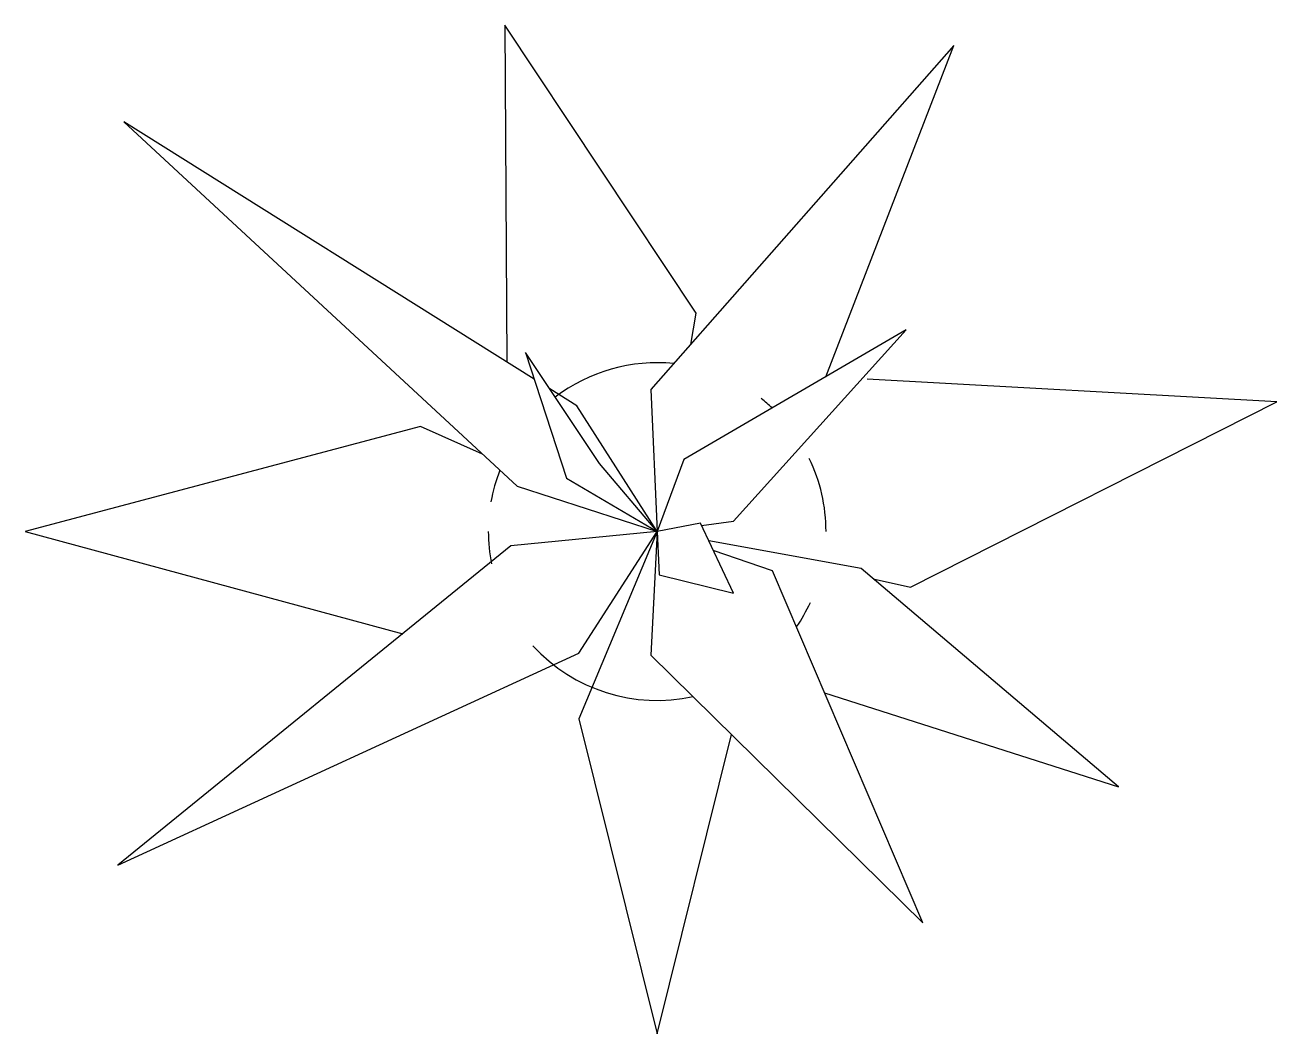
# Model space of a CAD drawing. Extents: x -0.463 to 0.502, y -0.37 to 0.408.
import ezdxf

# ---------------------------------------------------------------- set-up
doc = ezdxf.new("R2010")
doc.units = 0
doc.header["$LTSCALE"] = 1.25
doc.header["$MEASUREMENT"] = 0
doc.layers.get('0').update_dxf_attribs({"linetype": 'CONTINUOUS'})

msp = doc.modelspace()

# ---------------------------------------------------------------- linework, layer by layer
for p, q in [((-0.09343, 0.40756), (-0.09189, 0.14776)), ((0.05421, 0.18531), (-0.09343, 0.40756)), ((0.25264, 0.39168), (0.01928, 0.12657)), ((0.15396, 0.13634), (0.25264, 0.39168)), ((-0.0708, 0.13453), (-0.38712, 0.33295)), ((-0.38712, 0.33295), (-0.08391, 0.05196)), ((0.04992, 0.16138), (0.05421, 0.18531)), ((0.21613, 0.17261), (0.04468, 0.0726)), ((0.08278, 0.02497), (0.21613, 0.17261)), ((-0.07756, 0.15515), (-0.04581, 0.05831)), ((-0.02041, 0.06942), (-0.07756, 0.15515)), ((-0.03787, 0.11387), (-0.05879, 0.12699)), ((0.01928, 0.12657), (0.02404, 0.01703)), ((0.50188, 0.11705), (0.18597, 0.13451)), ((0.21931, -0.02583), (0.50188, 0.11705)), ((0.02404, 0.01703), (-0.03787, 0.11387)), ((-0.15852, 0.098), (-0.46332, 0.01703)), ((-0.1107, 0.07679), (-0.15852, 0.098)), ((0.02404, 0.01703), (-0.02041, 0.06942)), ((0.04468, 0.0726), (0.02404, 0.01703)), ((-0.04581, 0.05831), (0.02404, 0.01703)), ((-0.08391, 0.05196), (0.02404, 0.01703)), ((0.05738, 0.02338), (0.02404, 0.01703)), ((0.08278, -0.03059), (0.05738, 0.02338)), ((0.0582, 0.02165), (0.08278, 0.02497)), ((-0.46332, 0.01703), (-0.17215, -0.06182)), ((0.02404, 0.01703), (-0.08867, 0.00592)), ((-0.03628, -0.07663), (0.02404, 0.01703)), ((0.02404, 0.01703), (-0.03628, -0.12743)), ((0.02404, 0.01703), (0.01928, -0.07822)), ((0.02404, 0.01703), (0.02563, -0.0163)), ((0.18121, -0.01154), (0.06377, 0.00981)), ((-0.08867, 0.00592), (-0.39188, -0.24014)), ((0.11294, -0.01313), (0.06727, 0.00237)), ((0.02563, -0.0163), (0.08278, -0.03059)), ((0.22883, -0.28459), (0.11294, -0.01313)), ((0.37964, -0.17982), (0.18121, -0.01154)), ((0.19055, -0.01946), (0.21931, -0.02583)), ((-0.39188, -0.24014), (-0.03628, -0.07663)), ((0.01928, -0.07822), (0.22883, -0.28459)), ((0.15311, -0.10721), (0.37964, -0.17982)), ((-0.03628, -0.12743), (0.02404, -0.37032)), ((0.02404, -0.37032), (0.0814, -0.13939))]:
    msp.add_line(p, q)
for start, end in [(84.33744, 127.18049), (47.04281, 51.93065), (0, 25.69728), (158.70194, 169.807), (180, 190.97864), (325.60513, 335.15114), (222.63109, 282.27584)]:
    msp.add_arc((0.02404, 0.01703), 0.13018, start, end)

doc.saveas('drawing.dxf')
